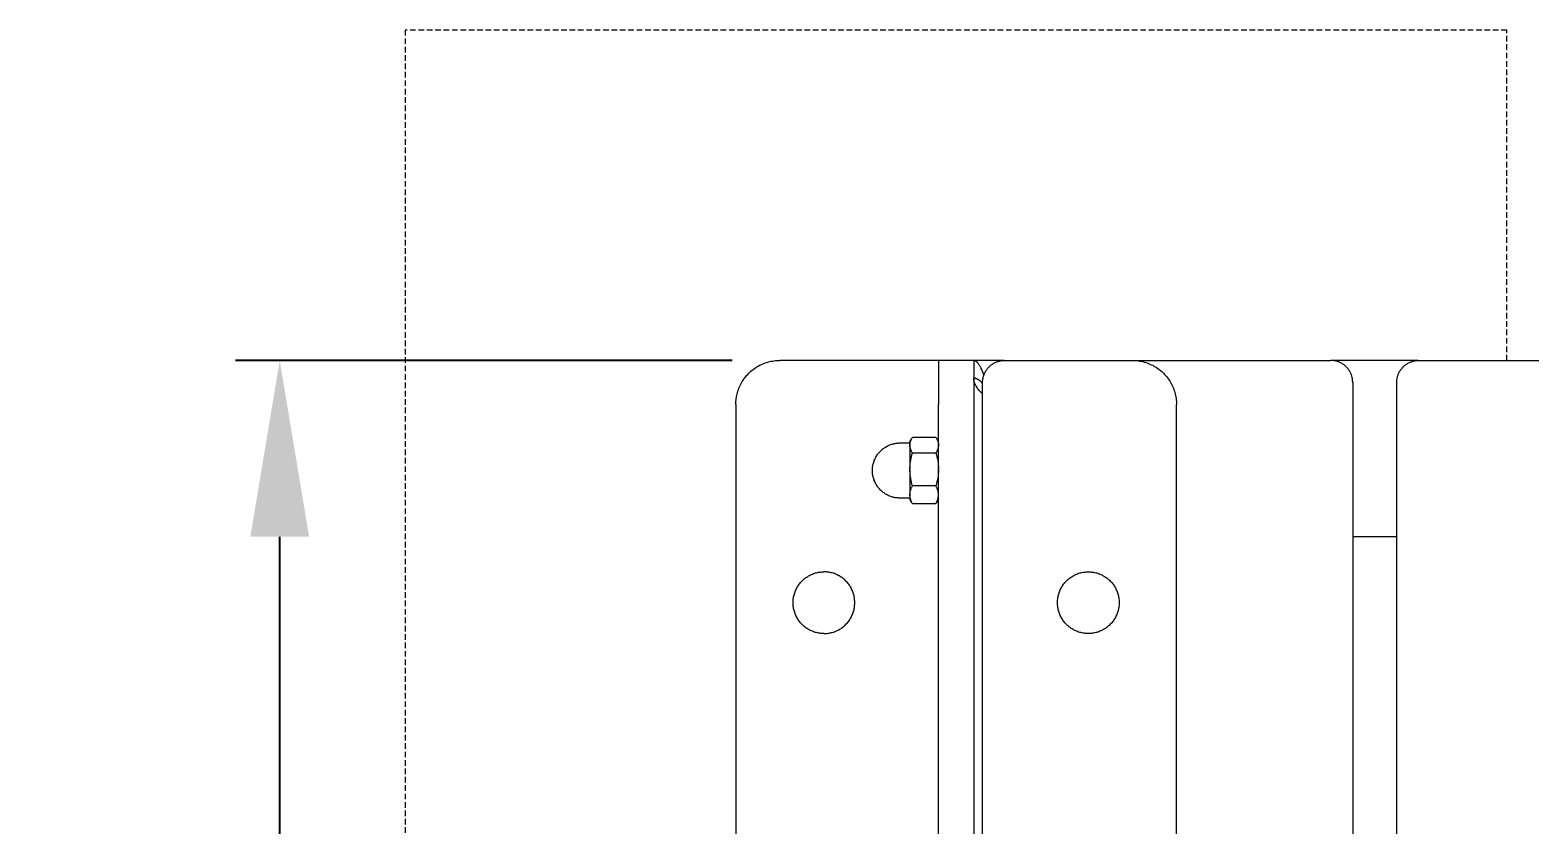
# Model space of a CAD drawing. Header units: millimetres. Extents: x -152 to 4236, y -557 to 2576.
# Drawn here: x -52.9 to 287.5, y 1186.8 to 1367 of the extents above; entities that cross this region are included whole.
import ezdxf

# ---------------------------------------------------------------- set-up
doc = ezdxf.new("R2010")
doc.units = ezdxf.units.MM
doc.linetypes.add('HIDDEN', pattern=[1.905, 1.27, -0.635])
for name, color, linetype, lineweight in [('ZANO_R', 7, 'Continuous', 0), ('ZANO_R_przerywana', 7, 'HIDDEN', 0), ('ZANO_W', 1, 'Continuous', 0)]:
    doc.layers.add(name, color=color, linetype=linetype, lineweight=lineweight)
doc.styles.add('Arial', font='arial.ttf')
doc.styles.get("Standard").update_dxf_attribs({"font": 'ARIALUNI.TTF'})
doc.dimstyles.new('pl i ang', dxfattribs={"dimtxt": 50, "dimasz": 50, "dimexe": 1.25, "dimexo": 0.625, "dimgap": 10, "dimtad": 1, "dimtoh": 1, "dimtxsty": 'Standard', "dimcen": 2.5, "dimclrd": 1, "dimclre": 1, "dimclrt": 1, "dimadec": 0, "dimazin": 0, "dimtfac": 1, "dimtmove": 0, "dimatfit": 3, "dimfxl": 1, "dimarcsym": 1})

# ---------------------------------------------------------------- blocks, each defined once
blk = doc.blocks.new('*D447')
at = {"layer": 'ZANO_W', "color": 1, "lineweight": -2}
for p, q in [((106.45, 1291.95), (-6.2, 1291.95)), ((3.8, 881.99), (3.8, 1251.95)), ((107.3, 841.99), (-6.2, 841.99))]:
    blk.add_line(p, q, dxfattribs=at)
at = {"layer": 'ZANO_W', "color": 1}
for points in [[(10.47, 1251.95), (-2.86, 1251.95), (3.8, 1291.95)], [(-2.86, 881.99), (10.47, 881.99), (3.8, 841.99)]]:
    blk.add_solid(points, dxfattribs=at)
at = {"layer": 'ZANO_W', "color": 1, "insert": (-26.62, 1066.97), "char_height": 40, "attachment_point": 5, "rotation": 90, "style": 'Arial'}
blk.add_mtext('450', dxfattribs=at)

msp = doc.modelspace()

# ---------------------------------------------------------------- linework, layer by layer
at = {"layer": 'ZANO_R'}
for p, q in [((111.26, 1289.96), (111.54, 1290.16)), ((111.54, 1290.16), (111.82, 1290.35)), ((111.82, 1290.35), (112.11, 1290.54)), ((112.11, 1290.54), (112.4, 1290.71)), ((112.4, 1290.71), (112.7, 1290.87)), ((112.7, 1290.87), (113.01, 1291.02)), ((113.01, 1291.02), (113.32, 1291.16)), ((113.32, 1291.16), (113.64, 1291.29)), ((113.64, 1291.29), (113.96, 1291.41)), ((113.96, 1291.41), (114.28, 1291.52)), ((114.28, 1291.52), (114.61, 1291.62)), ((114.61, 1291.62), (114.94, 1291.71)), ((114.94, 1291.71), (115.27, 1291.78)), ((115.27, 1291.78), (115.61, 1291.85)), ((115.61, 1291.85), (115.94, 1291.9)), ((115.94, 1291.9), (116.28, 1291.94)), ((116.28, 1291.94), (116.62, 1291.97)), ((116.62, 1291.97), (116.96, 1291.99)), ((116.96, 1291.99), (117.3, 1291.99)), ((153.3, 1291.99), (117.3, 1291.99)), ((161.3, 1291.99), (153.3, 1291.99)), ((153.3, 1291.99), (153.3, 1281.99)), ((161.3, 1291.99), (161.3, 1291.71)), ((168.19, 1291.99), (161.3, 1291.99)), ((161.3, 1291.99), (161.32, 1291.99)), ((161.3, 1291.71), (161.3, 1281.99)), ((161.32, 1291.99), (161.34, 1291.99)), ((161.34, 1291.99), (161.36, 1291.99)), ((161.36, 1291.99), (161.37, 1291.99)), ((161.37, 1291.99), (161.39, 1291.99)), ((161.39, 1291.99), (161.41, 1291.98)), ((161.41, 1291.98), (161.42, 1291.98)), ((161.42, 1291.98), (161.44, 1291.98)), ((161.44, 1291.98), (161.46, 1291.97)), ((161.46, 1291.97), (161.48, 1291.97)), ((161.48, 1291.97), (161.49, 1291.97)), ((161.49, 1291.97), (161.51, 1291.96)), ((161.51, 1291.96), (161.53, 1291.96)), ((161.53, 1291.96), (161.54, 1291.95)), ((161.54, 1291.95), (161.56, 1291.95)), ((161.56, 1291.95), (161.57, 1291.94)), ((161.57, 1291.94), (161.59, 1291.93)), ((161.59, 1291.93), (161.61, 1291.92)), ((161.61, 1291.92), (161.63, 1291.92)), ((161.63, 1291.92), (161.65, 1291.91)), ((161.65, 1291.91), (161.66, 1291.9)), ((161.66, 1291.9), (161.68, 1291.89)), ((161.68, 1291.89), (161.7, 1291.88)), ((161.7, 1291.88), (161.71, 1291.87)), ((161.71, 1291.87), (161.75, 1291.85)), ((161.75, 1291.85), (161.78, 1291.83)), ((161.78, 1291.83), (161.81, 1291.81)), ((161.81, 1291.81), (161.84, 1291.78)), ((161.84, 1291.78), (161.88, 1291.75)), ((161.88, 1291.75), (161.92, 1291.72)), ((161.92, 1291.72), (161.95, 1291.69)), ((161.95, 1291.69), (161.99, 1291.66)), ((161.99, 1291.66), (162.02, 1291.63)), ((162.02, 1291.63), (162.05, 1291.59)), ((162.05, 1291.59), (162.08, 1291.56)), ((162.08, 1291.56), (162.11, 1291.52)), ((162.11, 1291.52), (162.15, 1291.48)), ((162.15, 1291.48), (162.19, 1291.44)), ((162.19, 1291.44), (162.26, 1291.35)), ((162.26, 1291.35), (162.32, 1291.26)), ((162.32, 1291.26), (162.38, 1291.16)), ((162.38, 1291.16), (162.46, 1291.05)), ((162.46, 1291.05), (162.52, 1290.94)), ((162.52, 1290.94), (162.59, 1290.83)), ((162.59, 1290.83), (162.65, 1290.71)), ((162.65, 1290.71), (162.73, 1290.57)), ((162.73, 1290.57), (162.81, 1290.42)), ((162.81, 1290.42), (162.95, 1290.12)), ((164.43, 1290.15), (164.54, 1290.28)), ((164.54, 1290.28), (164.65, 1290.4)), ((164.65, 1290.4), (164.77, 1290.53)), ((164.77, 1290.53), (164.89, 1290.65)), ((164.89, 1290.65), (165.02, 1290.76)), ((165.02, 1290.76), (165.15, 1290.87)), ((165.15, 1290.87), (165.28, 1290.98)), ((165.28, 1290.98), (165.42, 1291.08)), ((165.42, 1291.08), (165.56, 1291.17)), ((165.56, 1291.17), (165.71, 1291.26)), ((165.71, 1291.26), (165.85, 1291.35)), ((165.85, 1291.35), (166, 1291.43)), ((166, 1291.43), (166.16, 1291.51)), ((166.16, 1291.51), (166.31, 1291.58)), ((166.31, 1291.58), (166.47, 1291.64)), ((166.47, 1291.64), (166.63, 1291.7)), ((166.63, 1291.7), (166.79, 1291.76)), ((166.79, 1291.76), (166.96, 1291.81)), ((166.96, 1291.81), (167.12, 1291.85)), ((167.12, 1291.85), (167.29, 1291.89)), ((167.29, 1291.89), (167.45, 1291.92)), ((167.45, 1291.92), (167.62, 1291.95)), ((167.62, 1291.95), (167.79, 1291.97)), ((167.79, 1291.97), (167.96, 1291.98)), ((167.96, 1291.98), (168.13, 1291.99)), ((168.13, 1291.99), (168.3, 1291.99)), ((168.3, 1291.99), (242.3, 1291.99)), ((197.3, 1291.99), (197.65, 1291.99)), ((197.65, 1291.99), (197.99, 1291.97)), ((197.99, 1291.97), (198.33, 1291.94)), ((198.33, 1291.94), (198.67, 1291.9)), ((198.67, 1291.9), (199, 1291.85)), ((199, 1291.85), (199.34, 1291.78)), ((199.34, 1291.78), (199.67, 1291.71)), ((199.67, 1291.71), (200, 1291.62)), ((200, 1291.62), (200.33, 1291.52)), ((200.33, 1291.52), (200.65, 1291.41)), ((200.65, 1291.41), (200.97, 1291.29)), ((200.97, 1291.29), (201.29, 1291.16)), ((201.29, 1291.16), (201.6, 1291.02)), ((201.6, 1291.02), (201.91, 1290.87)), ((201.91, 1290.87), (202.21, 1290.71)), ((202.21, 1290.71), (202.5, 1290.54)), ((202.5, 1290.54), (202.79, 1290.35)), ((202.79, 1290.35), (203.07, 1290.16)), ((203.07, 1290.16), (203.35, 1289.96)), ((242.48, 1291.99), (242.3, 1291.99)), ((262.19, 1291.99), (242.42, 1291.99)), ((242.65, 1291.98), (242.48, 1291.99)), ((242.82, 1291.97), (242.65, 1291.98)), ((242.99, 1291.95), (242.82, 1291.97)), ((243.15, 1291.92), (242.99, 1291.95)), ((243.32, 1291.89), (243.15, 1291.92)), ((243.49, 1291.85), (243.32, 1291.89)), ((243.65, 1291.81), (243.49, 1291.85)), ((243.82, 1291.76), (243.65, 1291.81)), ((243.98, 1291.7), (243.82, 1291.76)), ((244.14, 1291.64), (243.98, 1291.7)), ((244.3, 1291.58), (244.14, 1291.64)), ((244.45, 1291.51), (244.3, 1291.58)), ((244.6, 1291.43), (244.45, 1291.51)), ((244.75, 1291.35), (244.6, 1291.43)), ((244.9, 1291.26), (244.75, 1291.35)), ((245.05, 1291.17), (244.9, 1291.26)), ((245.19, 1291.08), (245.05, 1291.17)), ((245.33, 1290.98), (245.19, 1291.08)), ((245.46, 1290.87), (245.33, 1290.98)), ((245.59, 1290.76), (245.46, 1290.87)), ((245.72, 1290.65), (245.59, 1290.76)), ((245.84, 1290.53), (245.72, 1290.65)), ((245.96, 1290.4), (245.84, 1290.53)), ((246.07, 1290.28), (245.96, 1290.4)), ((246.18, 1290.15), (246.07, 1290.28)), ((258.43, 1290.15), (258.54, 1290.28)), ((258.54, 1290.28), (258.65, 1290.4)), ((258.65, 1290.4), (258.77, 1290.53)), ((258.77, 1290.53), (258.89, 1290.65)), ((258.89, 1290.65), (259.02, 1290.76)), ((259.02, 1290.76), (259.15, 1290.87)), ((259.15, 1290.87), (259.28, 1290.98)), ((259.28, 1290.98), (259.42, 1291.08)), ((259.42, 1291.08), (259.56, 1291.17)), ((259.56, 1291.17), (259.71, 1291.26)), ((259.71, 1291.26), (259.85, 1291.35)), ((259.85, 1291.35), (260, 1291.43)), ((260, 1291.43), (260.16, 1291.51)), ((260.16, 1291.51), (260.31, 1291.58)), ((260.31, 1291.58), (260.47, 1291.64)), ((260.47, 1291.64), (260.63, 1291.7)), ((260.63, 1291.7), (260.79, 1291.76)), ((260.79, 1291.76), (260.96, 1291.81)), ((260.96, 1291.81), (261.12, 1291.85)), ((261.12, 1291.85), (261.29, 1291.89)), ((261.29, 1291.89), (261.45, 1291.92)), ((261.45, 1291.92), (261.62, 1291.95)), ((261.62, 1291.95), (261.79, 1291.97)), ((261.79, 1291.97), (261.96, 1291.98)), ((261.96, 1291.98), (262.13, 1291.99)), ((262.13, 1291.99), (262.3, 1291.99)), ((262.3, 1291.99), (336.3, 1291.99)), ((108.43, 1286.59), (108.59, 1286.89)), ((108.59, 1286.89), (108.76, 1287.19)), ((108.76, 1287.19), (108.94, 1287.48)), ((108.94, 1287.48), (109.13, 1287.76)), ((109.13, 1287.76), (109.34, 1288.03)), ((109.34, 1288.03), (109.55, 1288.3)), ((109.55, 1288.3), (109.77, 1288.56)), ((109.77, 1288.56), (110, 1288.82)), ((110, 1288.82), (110.23, 1289.06)), ((110.23, 1289.06), (110.48, 1289.3)), ((110.48, 1289.3), (110.73, 1289.53)), ((110.73, 1289.53), (110.99, 1289.75)), ((110.99, 1289.75), (111.26, 1289.96)), ((161.41, 1287.97), (161.3, 1287.99)), ((161.31, 1287.88), (161.3, 1287.99)), ((161.31, 1287.78), (161.31, 1287.88)), ((161.32, 1287.67), (161.31, 1287.78)), ((161.33, 1287.56), (161.32, 1287.67)), ((161.35, 1287.46), (161.33, 1287.56)), ((161.37, 1287.35), (161.35, 1287.46)), ((161.39, 1287.25), (161.37, 1287.35)), ((161.42, 1287.14), (161.39, 1287.25)), ((161.5, 1287.95), (161.41, 1287.97)), ((161.45, 1287.04), (161.42, 1287.14)), ((161.49, 1286.92), (161.45, 1287.04)), ((161.53, 1286.8), (161.49, 1286.92)), ((161.6, 1287.93), (161.5, 1287.95)), ((161.58, 1286.68), (161.53, 1286.8)), ((161.7, 1287.9), (161.6, 1287.93)), ((161.8, 1287.87), (161.7, 1287.9)), ((161.89, 1287.84), (161.8, 1287.87)), ((161.99, 1287.8), (161.89, 1287.84)), ((162.08, 1287.76), (161.99, 1287.8)), ((162.17, 1287.71), (162.08, 1287.76)), ((162.26, 1287.66), (162.17, 1287.71)), ((162.35, 1287.61), (162.26, 1287.66)), ((162.44, 1287.56), (162.35, 1287.61)), ((162.52, 1287.5), (162.44, 1287.56)), ((162.61, 1287.44), (162.52, 1287.5)), ((162.69, 1287.38), (162.61, 1287.44)), ((162.77, 1287.32), (162.69, 1287.38)), ((162.84, 1287.25), (162.77, 1287.32)), ((162.92, 1287.18), (162.84, 1287.25)), ((162.99, 1287.11), (162.92, 1287.18)), ((162.95, 1290.12), (163.11, 1289.74)), ((163.06, 1287.03), (162.99, 1287.11)), ((163.12, 1286.95), (163.06, 1287.03)), ((163.11, 1289.74), (163.27, 1289.36)), ((163.19, 1286.87), (163.12, 1286.95)), ((163.25, 1286.79), (163.19, 1286.87)), ((163.3, 1286.71), (163.25, 1286.79)), ((163.27, 1289.36), (163.56, 1288.59)), ((163.3, 1286.99), (163.31, 1287.16)), ((163.3, 846.99), (163.3, 1286.99)), ((163.31, 1287.16), (163.32, 1287.33)), ((163.32, 1287.33), (163.33, 1287.5)), ((163.33, 1287.5), (163.35, 1287.67)), ((163.35, 1287.67), (163.38, 1287.84)), ((163.38, 1287.84), (163.41, 1288.01)), ((163.41, 1288.01), (163.45, 1288.18)), ((163.45, 1288.18), (163.49, 1288.34)), ((163.49, 1288.34), (163.54, 1288.5)), ((163.54, 1288.5), (163.59, 1288.67)), ((163.59, 1288.67), (163.65, 1288.83)), ((163.65, 1288.83), (163.72, 1288.98)), ((163.72, 1288.98), (163.79, 1289.14)), ((163.79, 1289.14), (163.86, 1289.29)), ((163.86, 1289.29), (163.95, 1289.44)), ((163.95, 1289.44), (164.03, 1289.59)), ((164.03, 1289.59), (164.12, 1289.73)), ((164.12, 1289.73), (164.22, 1289.88)), ((164.22, 1289.88), (164.32, 1290.01)), ((164.32, 1290.01), (164.43, 1290.15)), ((203.35, 1289.96), (203.62, 1289.75)), ((203.62, 1289.75), (203.88, 1289.53)), ((203.88, 1289.53), (204.13, 1289.3)), ((204.13, 1289.3), (204.38, 1289.06)), ((204.38, 1289.06), (204.61, 1288.82)), ((204.61, 1288.82), (204.84, 1288.56)), ((204.84, 1288.56), (205.06, 1288.3)), ((205.06, 1288.3), (205.27, 1288.03)), ((205.27, 1288.03), (205.47, 1287.76)), ((205.47, 1287.76), (205.67, 1287.48)), ((205.67, 1287.48), (205.85, 1287.19)), ((205.85, 1287.19), (206.02, 1286.89)), ((206.02, 1286.89), (206.18, 1286.59)), ((246.29, 1290.01), (246.18, 1290.15)), ((246.39, 1289.88), (246.29, 1290.01)), ((246.49, 1289.73), (246.39, 1289.88)), ((246.58, 1289.59), (246.49, 1289.73)), ((246.66, 1289.44), (246.58, 1289.59)), ((246.74, 1289.29), (246.66, 1289.44)), ((246.82, 1289.14), (246.74, 1289.29)), ((246.89, 1288.98), (246.82, 1289.14)), ((246.96, 1288.83), (246.89, 1288.98)), ((247.02, 1288.67), (246.96, 1288.83)), ((247.07, 1288.5), (247.02, 1288.67)), ((247.12, 1288.34), (247.07, 1288.5)), ((247.16, 1288.18), (247.12, 1288.34)), ((247.2, 1288.01), (247.16, 1288.18)), ((247.23, 1287.84), (247.2, 1288.01)), ((247.26, 1287.67), (247.23, 1287.84)), ((247.28, 1287.5), (247.26, 1287.67)), ((247.29, 1287.33), (247.28, 1287.5)), ((247.3, 1287.16), (247.29, 1287.33)), ((247.3, 1286.99), (247.3, 1287.16)), ((247.3, 1286.99), (247.3, 846.99)), ((257.3, 1286.99), (257.31, 1287.16)), ((257.3, 846.99), (257.3, 1286.99)), ((257.31, 1287.16), (257.32, 1287.33)), ((257.32, 1287.33), (257.33, 1287.5)), ((257.33, 1287.5), (257.35, 1287.67)), ((257.35, 1287.67), (257.38, 1287.84)), ((257.38, 1287.84), (257.41, 1288.01)), ((257.41, 1288.01), (257.45, 1288.18)), ((257.45, 1288.18), (257.49, 1288.34)), ((257.49, 1288.34), (257.54, 1288.5)), ((257.54, 1288.5), (257.59, 1288.67)), ((257.59, 1288.67), (257.65, 1288.83)), ((257.65, 1288.83), (257.72, 1288.98)), ((257.72, 1288.98), (257.79, 1289.14)), ((257.79, 1289.14), (257.86, 1289.29)), ((257.86, 1289.29), (257.95, 1289.44)), ((257.95, 1289.44), (258.03, 1289.59)), ((258.03, 1289.59), (258.12, 1289.73)), ((258.12, 1289.73), (258.22, 1289.88)), ((258.22, 1289.88), (258.32, 1290.01)), ((258.32, 1290.01), (258.43, 1290.15)), ((107.36, 1283.01), (107.4, 1283.35)), ((107.4, 1283.35), (107.45, 1283.69)), ((107.45, 1283.69), (107.51, 1284.03)), ((107.51, 1284.03), (107.59, 1284.36)), ((107.59, 1284.36), (107.68, 1284.69)), ((107.68, 1284.69), (107.77, 1285.02)), ((107.77, 1285.02), (107.88, 1285.34)), ((107.88, 1285.34), (108, 1285.66)), ((108, 1285.66), (108.13, 1285.98)), ((108.13, 1285.98), (108.27, 1286.29)), ((108.27, 1286.29), (108.43, 1286.59)), ((161.63, 1286.57), (161.58, 1286.68)), ((161.69, 1286.45), (161.63, 1286.57)), ((161.8, 1286.24), (161.69, 1286.45)), ((161.93, 1286.04), (161.8, 1286.24)), ((162.06, 1285.83), (161.93, 1286.04)), ((162.19, 1285.64), (162.06, 1285.83)), ((162.33, 1285.45), (162.19, 1285.64)), ((162.48, 1285.26), (162.33, 1285.45)), ((162.63, 1285.08), (162.48, 1285.26)), ((162.79, 1284.9), (162.63, 1285.08)), ((162.96, 1284.73), (162.79, 1284.9)), ((163.13, 1284.56), (162.96, 1284.73)), ((163.3, 1284.4), (163.13, 1284.56)), ((206.18, 1286.59), (206.34, 1286.29)), ((206.34, 1286.29), (206.48, 1285.98)), ((206.48, 1285.98), (206.61, 1285.66)), ((206.61, 1285.66), (206.73, 1285.34)), ((206.73, 1285.34), (206.84, 1285.02)), ((206.84, 1285.02), (206.93, 1284.69)), ((206.93, 1284.69), (207.02, 1284.36)), ((207.02, 1284.36), (207.1, 1284.03)), ((207.1, 1284.03), (207.16, 1283.69)), ((207.16, 1283.69), (207.21, 1283.35)), ((207.21, 1283.35), (207.25, 1283.01)), ((107.3, 1281.99), (107.31, 1282.33)), ((107.3, 1281.99), (107.3, 851.99)), ((107.31, 1282.33), (107.33, 1282.67)), ((107.33, 1282.67), (107.36, 1283.01)), ((153.3, 851.99), (153.3, 1281.99)), ((161.3, 1281.99), (161.3, 851.99)), ((207.25, 1283.01), (207.28, 1282.67)), ((207.28, 1282.67), (207.3, 1282.33)), ((207.3, 1282.33), (207.3, 1281.99)), ((207.3, 851.99), (207.3, 1281.99)), ((143.28, 1273.11), (143.49, 1273.15)), ((143.49, 1273.15), (143.7, 1273.18)), ((143.7, 1273.18), (143.92, 1273.21)), ((143.92, 1273.21), (144.13, 1273.23)), ((144.13, 1273.23), (144.34, 1273.24)), ((144.34, 1273.24), (144.55, 1273.24)), ((144.55, 1273.24), (146.68, 1273.24)), ((146.68, 1273.24), (146.69, 1273.24)), ((146.69, 1273.24), (146.69, 1273.24)), ((146.69, 1273.24), (146.7, 1273.24)), ((146.7, 1273.24), (146.7, 1273.24)), ((146.7, 1273.24), (146.71, 1273.24)), ((146.71, 1273.24), (146.71, 1273.25)), ((146.71, 1273.25), (146.72, 1273.25)), ((146.71, 1273.24), (146.71, 1273.24)), ((146.72, 1273.25), (146.72, 1273.25)), ((146.72, 1273.25), (146.73, 1273.25)), ((146.73, 1273.25), (146.73, 1273.25)), ((146.73, 1273.25), (146.73, 1273.25)), ((146.73, 1273.25), (146.74, 1273.25)), ((146.74, 1273.25), (146.74, 1273.26)), ((146.74, 1273.26), (146.74, 1273.26)), ((146.74, 1273.26), (146.75, 1273.26)), ((146.75, 1273.26), (146.76, 1273.27)), ((146.75, 1273.26), (146.75, 1273.26)), ((146.75, 1273.26), (146.75, 1273.26)), ((146.76, 1273.27), (146.77, 1273.28)), ((146.76, 1273.27), (146.76, 1273.27)), ((146.76, 1273.27), (146.76, 1273.27)), ((146.77, 1273.28), (146.77, 1273.28)), ((146.77, 1273.28), (146.77, 1273.28)), ((146.77, 1273.28), (146.78, 1273.28)), ((146.78, 1273.29), (146.79, 1273.3)), ((146.78, 1273.28), (146.78, 1273.29)), ((146.78, 1273.29), (146.78, 1273.29)), ((146.78, 1273.29), (146.78, 1273.29)), ((146.79, 1273.31), (146.8, 1273.32)), ((146.79, 1273.3), (146.79, 1273.31)), ((146.79, 1273.31), (146.79, 1273.31)), ((146.79, 1273.31), (146.79, 1273.31)), ((146.79, 1273.3), (146.79, 1273.3)), ((146.8, 1273.49), (147.26, 1274.28)), ((146.8, 1273.49), (146.8, 1273.49)), ((146.8, 1273.49), (146.8, 1273.49)), ((146.8, 1273.49), (146.8, 1273.49)), ((146.8, 1273.49), (146.8, 1273.49)), ((146.8, 1273.49), (146.8, 1273.49)), ((146.8, 1273.49), (146.8, 1273.48)), ((146.8, 1273.48), (146.8, 1273.45)), ((146.8, 1273.45), (146.8, 1273.31)), ((146.8, 1273.33), (146.8, 1273.34)), ((146.8, 1273.34), (146.8, 1273.34)), ((146.8, 1273.34), (146.8, 1273.34)), ((146.8, 1273.32), (146.8, 1273.33)), ((146.8, 1273.33), (146.8, 1273.33)), ((146.8, 1273.32), (146.8, 1273.32)), ((146.8, 1273.32), (146.8, 1273.32)), ((146.8, 1273.31), (146.8, 1272.79)), ((146.83, 1273.07), (146.85, 1273.18)), ((146.85, 1273.18), (146.87, 1273.29)), ((146.87, 1273.29), (146.9, 1273.4)), ((146.9, 1273.4), (146.92, 1273.5)), ((146.92, 1273.5), (146.95, 1273.61)), ((146.95, 1273.61), (146.99, 1273.71)), ((146.99, 1273.71), (147.03, 1273.81)), ((147.03, 1273.81), (147.07, 1273.92)), ((147.07, 1273.92), (147.11, 1274.02)), ((147.11, 1274.02), (147.16, 1274.11)), ((147.16, 1274.11), (147.21, 1274.21)), ((147.21, 1274.21), (147.27, 1274.31)), ((147.27, 1274.31), (147.32, 1274.4)), ((147.32, 1274.4), (147.38, 1274.49)), ((152.72, 1274.49), (147.38, 1274.49)), ((152.72, 1274.49), (152.79, 1274.4)), ((152.79, 1274.4), (152.85, 1274.3)), ((152.85, 1274.3), (152.9, 1274.2)), ((152.85, 1274.28), (153.3, 1273.49)), ((152.9, 1274.2), (152.95, 1274.1)), ((152.95, 1274.1), (153, 1274)), ((153, 1274), (153.05, 1273.89)), ((153.05, 1273.89), (153.09, 1273.79)), ((153.09, 1273.79), (153.13, 1273.68)), ((153.13, 1273.68), (153.16, 1273.57)), ((153.16, 1273.57), (153.2, 1273.46)), ((153.2, 1273.46), (153.22, 1273.35)), ((153.22, 1273.35), (153.25, 1273.24)), ((153.25, 1273.24), (153.27, 1273.13)), ((138.91, 1269.68), (139.01, 1269.87)), ((139.01, 1269.87), (139.11, 1270.06)), ((139.11, 1270.06), (139.21, 1270.24)), ((139.21, 1270.24), (139.33, 1270.42)), ((139.33, 1270.42), (139.45, 1270.6)), ((139.45, 1270.6), (139.57, 1270.77)), ((139.57, 1270.77), (139.71, 1270.94)), ((139.71, 1270.94), (139.84, 1271.1)), ((139.84, 1271.1), (139.99, 1271.26)), ((139.99, 1271.26), (140.13, 1271.41)), ((140.13, 1271.41), (140.29, 1271.56)), ((140.29, 1271.56), (140.45, 1271.7)), ((140.45, 1271.7), (140.61, 1271.84)), ((140.61, 1271.84), (140.78, 1271.97)), ((140.78, 1271.97), (140.95, 1272.1)), ((140.95, 1272.1), (141.13, 1272.22)), ((141.13, 1272.22), (141.31, 1272.33)), ((141.31, 1272.33), (141.49, 1272.44)), ((141.49, 1272.44), (141.68, 1272.54)), ((141.68, 1272.54), (141.87, 1272.64)), ((141.87, 1272.64), (142.06, 1272.72)), ((142.06, 1272.72), (142.26, 1272.81)), ((142.26, 1272.81), (142.46, 1272.88)), ((142.46, 1272.88), (142.66, 1272.95)), ((142.66, 1272.95), (142.87, 1273.01)), ((142.87, 1273.01), (143.07, 1273.06)), ((143.07, 1273.06), (143.28, 1273.11)), ((146.8, 1272.75), (146.81, 1272.86)), ((146.81, 1272.64), (146.8, 1272.75)), ((146.8, 1272.69), (146.8, 1267.42)), ((146.81, 1272.86), (146.82, 1272.97)), ((146.82, 1272.53), (146.81, 1272.64)), ((146.82, 1272.97), (146.83, 1273.07)), ((146.83, 1272.42), (146.82, 1272.53)), ((146.85, 1272.31), (146.83, 1272.42)), ((146.87, 1272.2), (146.85, 1272.31)), ((146.9, 1272.1), (146.87, 1272.2)), ((146.92, 1271.99), (146.9, 1272.1)), ((146.95, 1271.88), (146.92, 1271.99)), ((146.99, 1271.78), (146.95, 1271.88)), ((147.03, 1271.68), (146.99, 1271.78)), ((146.99, 1269.36), (147.07, 1269.77)), ((147.07, 1271.58), (147.03, 1271.68)), ((147.11, 1271.48), (147.07, 1271.58)), ((147.07, 1269.77), (147.16, 1270.18)), ((147.16, 1271.38), (147.11, 1271.48)), ((147.21, 1271.28), (147.16, 1271.38)), ((147.16, 1270.18), (147.27, 1270.59)), ((147.27, 1271.19), (147.21, 1271.28)), ((147.32, 1271.09), (147.27, 1271.19)), ((147.27, 1270.59), (147.38, 1271)), ((147.38, 1271), (147.32, 1271.09)), ((147.38, 1271), (152.72, 1271)), ((152.78, 1271.09), (152.72, 1271)), ((152.72, 1271), (152.85, 1270.56)), ((152.84, 1271.19), (152.78, 1271.09)), ((152.9, 1271.28), (152.84, 1271.19)), ((152.85, 1270.56), (152.96, 1270.11)), ((152.95, 1271.38), (152.9, 1271.28)), ((153, 1271.48), (152.95, 1271.38)), ((152.96, 1270.11), (153.06, 1269.66)), ((153.04, 1271.58), (153, 1271.48)), ((153.08, 1271.68), (153.04, 1271.58)), ((153.12, 1271.78), (153.08, 1271.68)), ((153.15, 1271.88), (153.12, 1271.78)), ((153.19, 1271.99), (153.15, 1271.88)), ((153.21, 1272.1), (153.19, 1271.99)), ((153.24, 1272.2), (153.21, 1272.1)), ((153.26, 1272.31), (153.24, 1272.2)), ((153.27, 1272.42), (153.26, 1272.31)), ((153.27, 1273.13), (153.28, 1273.02)), ((153.29, 1272.53), (153.27, 1272.42)), ((153.28, 1273.02), (153.3, 1272.9)), ((153.3, 1272.64), (153.29, 1272.53)), ((153.3, 1272.9), (153.3, 1272.79)), ((153.3, 1272.75), (153.3, 1272.64)), ((138.3, 1266.99), (138.31, 1267.21)), ((138.31, 1266.78), (138.3, 1266.99)), ((138.31, 1267.21), (138.32, 1267.42)), ((138.32, 1266.57), (138.31, 1266.78)), ((138.32, 1267.42), (138.34, 1267.63)), ((138.34, 1266.35), (138.32, 1266.57)), ((138.34, 1267.63), (138.36, 1267.84)), ((138.36, 1266.14), (138.34, 1266.35)), ((138.36, 1267.84), (138.4, 1268.05)), ((138.4, 1268.05), (138.44, 1268.26)), ((138.44, 1268.26), (138.48, 1268.47)), ((138.48, 1268.47), (138.54, 1268.68)), ((138.54, 1268.68), (138.6, 1268.88)), ((138.6, 1268.88), (138.67, 1269.08)), ((138.67, 1269.08), (138.74, 1269.28)), ((138.74, 1269.28), (138.82, 1269.48)), ((138.82, 1269.48), (138.91, 1269.68)), ((146.8, 1267.25), (146.82, 1267.67)), ((146.82, 1266.83), (146.8, 1267.25)), ((146.8, 1267.09), (146.8, 1261.58)), ((146.82, 1267.67), (146.84, 1268.1)), ((146.84, 1266.41), (146.82, 1266.83)), ((146.84, 1268.1), (146.88, 1268.52)), ((146.88, 1265.99), (146.84, 1266.41)), ((146.88, 1268.52), (146.93, 1268.94)), ((146.93, 1268.94), (146.99, 1269.36)), ((153.06, 1269.66), (153.14, 1269.2)), ((153.14, 1269.2), (153.2, 1268.74)), ((153.2, 1268.74), (153.25, 1268.28)), ((153.25, 1268.28), (153.29, 1267.82)), ((153.29, 1266.69), (153.25, 1266.23)), ((153.29, 1267.82), (153.3, 1267.36)), ((153.3, 1267.16), (153.29, 1266.69)), ((138.4, 1265.93), (138.36, 1266.14)), ((138.44, 1265.72), (138.4, 1265.93)), ((138.48, 1265.51), (138.44, 1265.72)), ((138.54, 1265.31), (138.48, 1265.51)), ((138.6, 1265.1), (138.54, 1265.31)), ((138.67, 1264.9), (138.6, 1265.1)), ((138.74, 1264.7), (138.67, 1264.9)), ((138.82, 1264.5), (138.74, 1264.7)), ((138.91, 1264.31), (138.82, 1264.5)), ((139.01, 1264.12), (138.91, 1264.31)), ((139.11, 1263.93), (139.01, 1264.12)), ((139.21, 1263.74), (139.11, 1263.93)), ((139.33, 1263.56), (139.21, 1263.74)), ((139.45, 1263.39), (139.33, 1263.56)), ((139.57, 1263.22), (139.45, 1263.39)), ((139.71, 1263.05), (139.57, 1263.22)), ((139.84, 1262.88), (139.71, 1263.05)), ((146.93, 1265.57), (146.88, 1265.99)), ((146.99, 1265.15), (146.93, 1265.57)), ((147.07, 1264.73), (146.99, 1265.15)), ((147.16, 1264.32), (147.07, 1264.73)), ((147.08, 1262.87), (147.13, 1263)), ((147.13, 1263), (147.19, 1263.13)), ((147.27, 1263.91), (147.16, 1264.32)), ((147.19, 1263.13), (147.25, 1263.25)), ((147.25, 1263.25), (147.32, 1263.38)), ((147.38, 1263.5), (147.27, 1263.91)), ((147.32, 1263.38), (147.38, 1263.5)), ((152.72, 1263.5), (147.38, 1263.5)), ((152.85, 1263.95), (152.72, 1263.5)), ((152.8, 1263.37), (152.72, 1263.5)), ((152.86, 1263.24), (152.8, 1263.37)), ((152.96, 1264.4), (152.85, 1263.95)), ((152.93, 1263.11), (152.86, 1263.24)), ((152.99, 1262.98), (152.93, 1263.11)), ((153.06, 1264.85), (152.96, 1264.4)), ((153.04, 1262.84), (152.99, 1262.98)), ((153.14, 1265.31), (153.06, 1264.85)), ((153.2, 1265.77), (153.14, 1265.31)), ((153.25, 1266.23), (153.2, 1265.77)), ((139.99, 1262.73), (139.84, 1262.88)), ((140.13, 1262.57), (139.99, 1262.73)), ((140.29, 1262.42), (140.13, 1262.57)), ((140.45, 1262.28), (140.29, 1262.42)), ((140.61, 1262.14), (140.45, 1262.28)), ((140.78, 1262.01), (140.61, 1262.14)), ((140.95, 1261.89), (140.78, 1262.01)), ((141.13, 1261.77), (140.95, 1261.89)), ((141.31, 1261.65), (141.13, 1261.77)), ((141.49, 1261.54), (141.31, 1261.65)), ((141.68, 1261.44), (141.49, 1261.54)), ((141.87, 1261.35), (141.68, 1261.44)), ((142.06, 1261.26), (141.87, 1261.35)), ((142.26, 1261.18), (142.06, 1261.26)), ((142.46, 1261.1), (142.26, 1261.18)), ((142.66, 1261.03), (142.46, 1261.1)), ((142.87, 1260.97), (142.66, 1261.03)), ((143.07, 1260.92), (142.87, 1260.97)), ((143.28, 1260.87), (143.07, 1260.92)), ((143.49, 1260.83), (143.28, 1260.87)), ((143.7, 1260.8), (143.49, 1260.83)), ((143.92, 1260.77), (143.7, 1260.8)), ((144.13, 1260.76), (143.92, 1260.77)), ((144.34, 1260.75), (144.13, 1260.76)), ((144.55, 1260.74), (144.34, 1260.75)), ((146.68, 1260.74), (144.55, 1260.74)), ((146.69, 1260.74), (146.68, 1260.74)), ((146.7, 1260.74), (146.69, 1260.74)), ((146.69, 1260.74), (146.69, 1260.74)), ((146.71, 1260.74), (146.7, 1260.74)), ((146.7, 1260.74), (146.7, 1260.74)), ((146.72, 1260.74), (146.71, 1260.74)), ((146.71, 1260.74), (146.71, 1260.74)), ((146.71, 1260.74), (146.71, 1260.74)), ((146.73, 1260.73), (146.72, 1260.74)), ((146.72, 1260.74), (146.72, 1260.74)), ((146.74, 1260.73), (146.73, 1260.73)), ((146.73, 1260.73), (146.73, 1260.73)), ((146.73, 1260.73), (146.73, 1260.73)), ((146.75, 1260.72), (146.74, 1260.73)), ((146.74, 1260.73), (146.74, 1260.73)), ((146.74, 1260.73), (146.74, 1260.73)), ((146.76, 1260.72), (146.75, 1260.72)), ((146.75, 1260.72), (146.75, 1260.72)), ((146.75, 1260.72), (146.75, 1260.72)), ((146.76, 1260.71), (146.76, 1260.72)), ((146.77, 1260.71), (146.76, 1260.71)), ((146.76, 1260.71), (146.76, 1260.71)), ((146.77, 1260.7), (146.77, 1260.71)), ((146.77, 1260.71), (146.77, 1260.71)), ((146.78, 1260.7), (146.77, 1260.7)), ((146.78, 1260.69), (146.78, 1260.7)), ((146.78, 1260.7), (146.78, 1260.7)), ((146.79, 1260.69), (146.78, 1260.69)), ((146.78, 1260.69), (146.78, 1260.69)), ((146.79, 1260.68), (146.79, 1260.69)), ((146.79, 1260.67), (146.79, 1260.68)), ((146.79, 1260.68), (146.79, 1260.68)), ((146.79, 1260.68), (146.79, 1260.68)), ((146.8, 1260.67), (146.79, 1260.67)), ((146.8, 1261.5), (146.81, 1261.64)), ((146.81, 1261.36), (146.8, 1261.5)), ((146.8, 1261.42), (146.8, 1260.49)), ((146.8, 1260.66), (146.8, 1260.67)), ((146.8, 1260.65), (146.8, 1260.66)), ((146.8, 1260.66), (146.8, 1260.66)), ((146.8, 1260.66), (146.8, 1260.66)), ((146.8, 1260.64), (146.8, 1260.65)), ((146.8, 1260.65), (146.8, 1260.65)), ((146.8, 1260.64), (146.8, 1260.64)), ((147.29, 1259.65), (146.8, 1260.49)), ((146.81, 1261.64), (146.82, 1261.78)), ((146.82, 1261.22), (146.81, 1261.36)), ((146.82, 1261.78), (146.84, 1261.92)), ((146.84, 1261.08), (146.82, 1261.22)), ((146.84, 1261.92), (146.86, 1262.06)), ((146.86, 1260.94), (146.84, 1261.08)), ((146.86, 1262.06), (146.88, 1262.19)), ((146.88, 1260.8), (146.86, 1260.94)), ((146.88, 1262.19), (146.91, 1262.33)), ((146.91, 1260.66), (146.88, 1260.8)), ((146.91, 1262.33), (146.95, 1262.47)), ((146.95, 1260.53), (146.91, 1260.66)), ((146.95, 1262.47), (146.99, 1262.6)), ((146.99, 1260.39), (146.95, 1260.53)), ((146.99, 1262.6), (147.03, 1262.74)), ((147.03, 1260.26), (146.99, 1260.39)), ((147.03, 1262.74), (147.08, 1262.87)), ((147.08, 1260.12), (147.03, 1260.26)), ((147.13, 1259.99), (147.08, 1260.12)), ((147.19, 1259.87), (147.13, 1259.99)), ((147.25, 1259.74), (147.19, 1259.87)), ((147.32, 1259.61), (147.25, 1259.74)), ((147.29, 1259.65), (147.38, 1259.49)), ((147.38, 1259.49), (147.32, 1259.61)), ((152.72, 1259.49), (152.82, 1259.65)), ((152.72, 1259.49), (152.8, 1259.62)), ((152.8, 1259.62), (152.86, 1259.75)), ((153.3, 1260.49), (152.82, 1259.65)), ((152.86, 1259.75), (152.93, 1259.88)), ((152.93, 1259.88), (152.98, 1260.02)), ((152.98, 1260.02), (153.04, 1260.15)), ((153.09, 1262.7), (153.04, 1262.84)), ((153.04, 1260.15), (153.09, 1260.29)), ((153.13, 1262.56), (153.09, 1262.7)), ((153.09, 1260.29), (153.13, 1260.43)), ((153.17, 1262.42), (153.13, 1262.56)), ((153.13, 1260.43), (153.17, 1260.57)), ((153.21, 1262.28), (153.17, 1262.42)), ((153.17, 1260.57), (153.21, 1260.71)), ((153.24, 1262.13), (153.21, 1262.28)), ((153.21, 1260.71), (153.24, 1260.86)), ((153.26, 1261.99), (153.24, 1262.13)), ((153.24, 1260.86), (153.26, 1261)), ((153.28, 1261.84), (153.26, 1261.99)), ((153.26, 1261), (153.28, 1261.15)), ((153.29, 1261.7), (153.28, 1261.84)), ((153.28, 1261.15), (153.29, 1261.29)), ((153.3, 1261.55), (153.29, 1261.7)), ((153.29, 1261.29), (153.3, 1261.44)), ((147.38, 1259.49), (152.72, 1259.49)), ((247.3, 1251.99), (257.3, 1251.99)), ((122.85, 1242.39), (123.04, 1242.54)), ((123.04, 1242.54), (123.23, 1242.68)), ((123.23, 1242.68), (123.43, 1242.82)), ((123.43, 1242.82), (123.63, 1242.95)), ((123.63, 1242.95), (123.84, 1243.07)), ((123.84, 1243.07), (124.05, 1243.19)), ((124.05, 1243.19), (124.27, 1243.3)), ((124.27, 1243.3), (124.49, 1243.4)), ((124.49, 1243.4), (124.71, 1243.49)), ((124.71, 1243.49), (124.94, 1243.58)), ((124.94, 1243.58), (125.16, 1243.66)), ((125.16, 1243.66), (125.4, 1243.73)), ((125.4, 1243.73), (125.63, 1243.79)), ((125.63, 1243.79), (125.86, 1243.84)), ((125.86, 1243.84), (126.1, 1243.89)), ((126.1, 1243.89), (126.34, 1243.93)), ((126.34, 1243.93), (126.58, 1243.95)), ((126.58, 1243.95), (126.82, 1243.98)), ((126.82, 1243.98), (127.06, 1243.99)), ((127.06, 1243.99), (127.3, 1243.99)), ((127.55, 1243.99), (127.3, 1243.99)), ((127.79, 1243.98), (127.55, 1243.99)), ((128.03, 1243.95), (127.79, 1243.98)), ((128.27, 1243.93), (128.03, 1243.95)), ((128.51, 1243.89), (128.27, 1243.93)), ((128.74, 1243.84), (128.51, 1243.89)), ((128.98, 1243.79), (128.74, 1243.84)), ((129.21, 1243.73), (128.98, 1243.79)), ((129.44, 1243.66), (129.21, 1243.73)), ((129.67, 1243.58), (129.44, 1243.66)), ((129.9, 1243.49), (129.67, 1243.58)), ((130.12, 1243.4), (129.9, 1243.49)), ((130.34, 1243.3), (130.12, 1243.4)), ((130.56, 1243.19), (130.34, 1243.3)), ((130.77, 1243.07), (130.56, 1243.19)), ((130.98, 1242.95), (130.77, 1243.07)), ((131.18, 1242.82), (130.98, 1242.95)), ((131.38, 1242.68), (131.18, 1242.82)), ((131.57, 1242.54), (131.38, 1242.68)), ((131.76, 1242.39), (131.57, 1242.54)), ((182.85, 1242.39), (183.04, 1242.54)), ((183.04, 1242.54), (183.23, 1242.68)), ((183.23, 1242.68), (183.43, 1242.82)), ((183.43, 1242.82), (183.63, 1242.95)), ((183.63, 1242.95), (183.84, 1243.07)), ((183.84, 1243.07), (184.05, 1243.19)), ((184.05, 1243.19), (184.27, 1243.3)), ((184.27, 1243.3), (184.49, 1243.4)), ((184.49, 1243.4), (184.71, 1243.49)), ((184.71, 1243.49), (184.94, 1243.58)), ((184.94, 1243.58), (185.16, 1243.66)), ((185.16, 1243.66), (185.4, 1243.73)), ((185.4, 1243.73), (185.63, 1243.79)), ((185.63, 1243.79), (185.86, 1243.84)), ((185.86, 1243.84), (186.1, 1243.89)), ((186.1, 1243.89), (186.34, 1243.93)), ((186.34, 1243.93), (186.58, 1243.95)), ((186.58, 1243.95), (186.82, 1243.98)), ((186.82, 1243.98), (187.06, 1243.99)), ((187.06, 1243.99), (187.3, 1243.99)), ((187.3, 1243.99), (187.55, 1243.99)), ((187.55, 1243.99), (187.79, 1243.98)), ((187.79, 1243.98), (188.03, 1243.95)), ((188.03, 1243.95), (188.27, 1243.93)), ((188.27, 1243.93), (188.51, 1243.89)), ((188.51, 1243.89), (188.74, 1243.84)), ((188.74, 1243.84), (188.98, 1243.79)), ((188.98, 1243.79), (189.21, 1243.73)), ((189.21, 1243.73), (189.44, 1243.66)), ((189.44, 1243.66), (189.67, 1243.58)), ((189.67, 1243.58), (189.9, 1243.49)), ((189.9, 1243.49), (190.12, 1243.4)), ((190.12, 1243.4), (190.34, 1243.3)), ((190.34, 1243.3), (190.56, 1243.19)), ((190.56, 1243.19), (190.77, 1243.07)), ((190.77, 1243.07), (190.98, 1242.95)), ((190.98, 1242.95), (191.18, 1242.82)), ((191.18, 1242.82), (191.38, 1242.68)), ((191.38, 1242.68), (191.57, 1242.54)), ((191.57, 1242.54), (191.76, 1242.39)), ((120.6, 1239.02), (120.68, 1239.25)), ((120.68, 1239.25), (120.76, 1239.47)), ((120.76, 1239.47), (120.85, 1239.7)), ((120.85, 1239.7), (120.95, 1239.92)), ((120.95, 1239.92), (121.05, 1240.14)), ((121.05, 1240.14), (121.16, 1240.35)), ((121.16, 1240.35), (121.28, 1240.56)), ((121.28, 1240.56), (121.41, 1240.77)), ((121.41, 1240.77), (121.54, 1240.97)), ((121.54, 1240.97), (121.68, 1241.16)), ((121.68, 1241.16), (121.83, 1241.36)), ((121.83, 1241.36), (121.99, 1241.54)), ((121.99, 1241.54), (122.15, 1241.72)), ((122.15, 1241.72), (122.31, 1241.9)), ((122.31, 1241.9), (122.48, 1242.07)), ((122.48, 1242.07), (122.66, 1242.23)), ((122.66, 1242.23), (122.85, 1242.39)), ((131.95, 1242.23), (131.76, 1242.39)), ((132.12, 1242.07), (131.95, 1242.23)), ((132.3, 1241.9), (132.12, 1242.07)), ((132.46, 1241.72), (132.3, 1241.9)), ((132.62, 1241.54), (132.46, 1241.72)), ((132.78, 1241.36), (132.62, 1241.54)), ((132.92, 1241.16), (132.78, 1241.36)), ((133.07, 1240.97), (132.92, 1241.16)), ((133.2, 1240.77), (133.07, 1240.97)), ((133.33, 1240.56), (133.2, 1240.77)), ((133.45, 1240.35), (133.33, 1240.56)), ((133.56, 1240.14), (133.45, 1240.35)), ((133.66, 1239.92), (133.56, 1240.14)), ((133.76, 1239.7), (133.66, 1239.92)), ((133.85, 1239.47), (133.76, 1239.7)), ((133.93, 1239.25), (133.85, 1239.47)), ((134.01, 1239.02), (133.93, 1239.25)), ((180.6, 1239.02), (180.68, 1239.25)), ((180.68, 1239.25), (180.76, 1239.47)), ((180.76, 1239.47), (180.85, 1239.7)), ((180.85, 1239.7), (180.95, 1239.92)), ((180.95, 1239.92), (181.05, 1240.14)), ((181.05, 1240.14), (181.16, 1240.35)), ((181.16, 1240.35), (181.28, 1240.56)), ((181.28, 1240.56), (181.41, 1240.77)), ((181.41, 1240.77), (181.54, 1240.97)), ((181.54, 1240.97), (181.68, 1241.16)), ((181.68, 1241.16), (181.83, 1241.36)), ((181.83, 1241.36), (181.99, 1241.54)), ((181.99, 1241.54), (182.15, 1241.72)), ((182.15, 1241.72), (182.31, 1241.9)), ((182.31, 1241.9), (182.48, 1242.07)), ((182.48, 1242.07), (182.66, 1242.23)), ((182.66, 1242.23), (182.85, 1242.39)), ((191.76, 1242.39), (191.95, 1242.23)), ((191.95, 1242.23), (192.12, 1242.07)), ((192.12, 1242.07), (192.3, 1241.9)), ((192.3, 1241.9), (192.46, 1241.72)), ((192.46, 1241.72), (192.62, 1241.54)), ((192.62, 1241.54), (192.78, 1241.36)), ((192.78, 1241.36), (192.92, 1241.16)), ((192.92, 1241.16), (193.07, 1240.97)), ((193.07, 1240.97), (193.2, 1240.77)), ((193.2, 1240.77), (193.33, 1240.56)), ((193.33, 1240.56), (193.45, 1240.35)), ((193.45, 1240.35), (193.56, 1240.14)), ((193.56, 1240.14), (193.66, 1239.92)), ((193.66, 1239.92), (193.76, 1239.7)), ((193.76, 1239.7), (193.85, 1239.47)), ((193.85, 1239.47), (193.93, 1239.25)), ((193.93, 1239.25), (194.01, 1239.02)), ((120.31, 1237.35), (120.33, 1237.6)), ((120.31, 1237.11), (120.31, 1237.35)), ((120.31, 1236.87), (120.31, 1237.11)), ((120.31, 1236.63), (120.31, 1236.87)), ((120.33, 1236.39), (120.31, 1236.63)), ((120.33, 1237.6), (120.36, 1237.84)), ((120.36, 1236.15), (120.33, 1236.39)), ((120.36, 1237.84), (120.39, 1238.08)), ((120.39, 1235.91), (120.36, 1236.15)), ((120.39, 1238.08), (120.43, 1238.31)), ((120.43, 1235.67), (120.39, 1235.91)), ((120.43, 1238.31), (120.48, 1238.55)), ((120.48, 1238.55), (120.54, 1238.78)), ((120.54, 1238.78), (120.6, 1239.02)), ((134.07, 1238.78), (134.01, 1239.02)), ((134.13, 1238.55), (134.07, 1238.78)), ((134.18, 1238.31), (134.13, 1238.55)), ((134.22, 1238.08), (134.18, 1238.31)), ((134.18, 1235.67), (134.22, 1235.91)), ((134.25, 1237.84), (134.22, 1238.08)), ((134.22, 1235.91), (134.25, 1236.15)), ((134.28, 1237.6), (134.25, 1237.84)), ((134.25, 1236.15), (134.28, 1236.39)), ((134.29, 1237.35), (134.28, 1237.6)), ((134.28, 1236.39), (134.29, 1236.63)), ((134.3, 1237.11), (134.29, 1237.35)), ((134.29, 1236.63), (134.3, 1236.87)), ((134.3, 1236.87), (134.3, 1237.11)), ((180.31, 1237.35), (180.33, 1237.6)), ((180.31, 1237.11), (180.31, 1237.35)), ((180.31, 1236.87), (180.31, 1237.11)), ((180.31, 1236.63), (180.31, 1236.87)), ((180.33, 1236.39), (180.31, 1236.63)), ((180.33, 1237.6), (180.36, 1237.84)), ((180.36, 1236.15), (180.33, 1236.39)), ((180.36, 1237.84), (180.39, 1238.08)), ((180.39, 1235.91), (180.36, 1236.15)), ((180.39, 1238.08), (180.43, 1238.31)), ((180.43, 1235.67), (180.39, 1235.91)), ((180.43, 1238.31), (180.48, 1238.55)), ((180.48, 1238.55), (180.54, 1238.78)), ((180.54, 1238.78), (180.6, 1239.02)), ((194.01, 1239.02), (194.07, 1238.78)), ((194.07, 1238.78), (194.13, 1238.55)), ((194.13, 1238.55), (194.18, 1238.31)), ((194.18, 1238.31), (194.22, 1238.08)), ((194.22, 1235.91), (194.18, 1235.67)), ((194.22, 1238.08), (194.25, 1237.84)), ((194.25, 1236.15), (194.22, 1235.91)), ((194.25, 1237.84), (194.28, 1237.6)), ((194.28, 1236.39), (194.25, 1236.15)), ((194.28, 1237.6), (194.29, 1237.35)), ((194.29, 1236.63), (194.28, 1236.39)), ((194.29, 1237.35), (194.3, 1237.11)), ((194.3, 1236.87), (194.29, 1236.63)), ((194.3, 1237.11), (194.3, 1236.87)), ((120.48, 1235.43), (120.43, 1235.67)), ((120.54, 1235.2), (120.48, 1235.43)), ((120.6, 1234.97), (120.54, 1235.2)), ((120.68, 1234.74), (120.6, 1234.97)), ((120.76, 1234.51), (120.68, 1234.74)), ((120.85, 1234.29), (120.76, 1234.51)), ((120.95, 1234.06), (120.85, 1234.29)), ((121.05, 1233.85), (120.95, 1234.06)), ((121.16, 1233.63), (121.05, 1233.85)), ((121.28, 1233.42), (121.16, 1233.63)), ((121.41, 1233.22), (121.28, 1233.42)), ((121.54, 1233.02), (121.41, 1233.22)), ((121.68, 1232.82), (121.54, 1233.02)), ((121.83, 1232.63), (121.68, 1232.82)), ((121.99, 1232.44), (121.83, 1232.63)), ((122.15, 1232.26), (121.99, 1232.44)), ((132.46, 1232.26), (132.62, 1232.44)), ((132.62, 1232.44), (132.78, 1232.63)), ((132.78, 1232.63), (132.92, 1232.82)), ((132.92, 1232.82), (133.07, 1233.02)), ((133.07, 1233.02), (133.2, 1233.22)), ((133.2, 1233.22), (133.33, 1233.42)), ((133.33, 1233.42), (133.45, 1233.63)), ((133.45, 1233.63), (133.56, 1233.85)), ((133.56, 1233.85), (133.66, 1234.06)), ((133.66, 1234.06), (133.76, 1234.29)), ((133.76, 1234.29), (133.85, 1234.51)), ((133.85, 1234.51), (133.93, 1234.74)), ((133.93, 1234.74), (134.01, 1234.97)), ((134.01, 1234.97), (134.07, 1235.2)), ((134.07, 1235.2), (134.13, 1235.43)), ((134.13, 1235.43), (134.18, 1235.67)), ((180.48, 1235.43), (180.43, 1235.67)), ((180.54, 1235.2), (180.48, 1235.43)), ((180.6, 1234.97), (180.54, 1235.2)), ((180.68, 1234.74), (180.6, 1234.97)), ((180.76, 1234.51), (180.68, 1234.74)), ((180.85, 1234.29), (180.76, 1234.51)), ((180.95, 1234.06), (180.85, 1234.29)), ((181.05, 1233.85), (180.95, 1234.06)), ((181.16, 1233.63), (181.05, 1233.85)), ((181.28, 1233.42), (181.16, 1233.63)), ((181.41, 1233.22), (181.28, 1233.42)), ((181.54, 1233.02), (181.41, 1233.22)), ((181.68, 1232.82), (181.54, 1233.02)), ((181.83, 1232.63), (181.68, 1232.82)), ((181.99, 1232.44), (181.83, 1232.63)), ((182.15, 1232.26), (181.99, 1232.44)), ((192.62, 1232.44), (192.46, 1232.26)), ((192.78, 1232.63), (192.62, 1232.44)), ((192.92, 1232.82), (192.78, 1232.63)), ((193.07, 1233.02), (192.92, 1232.82)), ((193.2, 1233.22), (193.07, 1233.02)), ((193.33, 1233.42), (193.2, 1233.22)), ((193.45, 1233.63), (193.33, 1233.42)), ((193.56, 1233.85), (193.45, 1233.63)), ((193.66, 1234.06), (193.56, 1233.85)), ((193.76, 1234.29), (193.66, 1234.06)), ((193.85, 1234.51), (193.76, 1234.29)), ((193.93, 1234.74), (193.85, 1234.51)), ((194.01, 1234.97), (193.93, 1234.74)), ((194.07, 1235.2), (194.01, 1234.97)), ((194.13, 1235.43), (194.07, 1235.2)), ((194.18, 1235.67), (194.13, 1235.43)), ((122.31, 1232.09), (122.15, 1232.26)), ((122.48, 1231.92), (122.31, 1232.09)), ((122.66, 1231.75), (122.48, 1231.92)), ((122.85, 1231.6), (122.66, 1231.75)), ((123.04, 1231.44), (122.85, 1231.6)), ((123.23, 1231.3), (123.04, 1231.44)), ((123.43, 1231.16), (123.23, 1231.3)), ((123.63, 1231.03), (123.43, 1231.16)), ((123.84, 1230.91), (123.63, 1231.03)), ((124.05, 1230.79), (123.84, 1230.91)), ((124.27, 1230.69), (124.05, 1230.79)), ((124.49, 1230.58), (124.27, 1230.69)), ((124.71, 1230.49), (124.49, 1230.58)), ((124.94, 1230.41), (124.71, 1230.49)), ((125.16, 1230.33), (124.94, 1230.41)), ((125.4, 1230.26), (125.16, 1230.33)), ((125.63, 1230.2), (125.4, 1230.26)), ((125.86, 1230.14), (125.63, 1230.2)), ((126.1, 1230.1), (125.86, 1230.14)), ((126.34, 1230.06), (126.1, 1230.1)), ((126.58, 1230.03), (126.34, 1230.06)), ((126.82, 1230.01), (126.58, 1230.03)), ((127.06, 1230), (126.82, 1230.01)), ((127.3, 1229.99), (127.06, 1230)), ((127.3, 1229.99), (127.55, 1230)), ((127.55, 1230), (127.79, 1230.01)), ((127.79, 1230.01), (128.03, 1230.03)), ((128.03, 1230.03), (128.27, 1230.06)), ((128.27, 1230.06), (128.51, 1230.1)), ((128.51, 1230.1), (128.74, 1230.14)), ((128.74, 1230.14), (128.98, 1230.2)), ((128.98, 1230.2), (129.21, 1230.26)), ((129.21, 1230.26), (129.44, 1230.33)), ((129.44, 1230.33), (129.67, 1230.41)), ((129.67, 1230.41), (129.9, 1230.49)), ((129.9, 1230.49), (130.12, 1230.58)), ((130.12, 1230.58), (130.34, 1230.69)), ((130.34, 1230.69), (130.56, 1230.79)), ((130.56, 1230.79), (130.77, 1230.91)), ((130.77, 1230.91), (130.98, 1231.03)), ((130.98, 1231.03), (131.18, 1231.16)), ((131.18, 1231.16), (131.38, 1231.3)), ((131.38, 1231.3), (131.57, 1231.44)), ((131.57, 1231.44), (131.76, 1231.6)), ((131.76, 1231.6), (131.95, 1231.75)), ((131.95, 1231.75), (132.12, 1231.92)), ((132.12, 1231.92), (132.3, 1232.09)), ((132.3, 1232.09), (132.46, 1232.26)), ((182.31, 1232.09), (182.15, 1232.26)), ((182.48, 1231.92), (182.31, 1232.09)), ((182.66, 1231.75), (182.48, 1231.92)), ((182.85, 1231.6), (182.66, 1231.75)), ((183.04, 1231.44), (182.85, 1231.6)), ((183.23, 1231.3), (183.04, 1231.44)), ((183.43, 1231.16), (183.23, 1231.3)), ((183.63, 1231.03), (183.43, 1231.16)), ((183.84, 1230.91), (183.63, 1231.03)), ((184.05, 1230.79), (183.84, 1230.91)), ((184.27, 1230.69), (184.05, 1230.79)), ((184.49, 1230.58), (184.27, 1230.69)), ((184.71, 1230.49), (184.49, 1230.58)), ((184.94, 1230.41), (184.71, 1230.49)), ((185.16, 1230.33), (184.94, 1230.41)), ((185.4, 1230.26), (185.16, 1230.33)), ((185.63, 1230.2), (185.4, 1230.26)), ((185.86, 1230.14), (185.63, 1230.2)), ((186.1, 1230.1), (185.86, 1230.14)), ((186.34, 1230.06), (186.1, 1230.1)), ((186.58, 1230.03), (186.34, 1230.06)), ((186.82, 1230.01), (186.58, 1230.03)), ((187.06, 1230), (186.82, 1230.01)), ((187.3, 1229.99), (187.06, 1230)), ((187.55, 1230), (187.3, 1229.99)), ((187.79, 1230.01), (187.55, 1230)), ((188.03, 1230.03), (187.79, 1230.01)), ((188.27, 1230.06), (188.03, 1230.03)), ((188.51, 1230.1), (188.27, 1230.06)), ((188.74, 1230.14), (188.51, 1230.1)), ((188.98, 1230.2), (188.74, 1230.14)), ((189.21, 1230.26), (188.98, 1230.2)), ((189.44, 1230.33), (189.21, 1230.26)), ((189.67, 1230.41), (189.44, 1230.33)), ((189.9, 1230.49), (189.67, 1230.41)), ((190.12, 1230.58), (189.9, 1230.49)), ((190.34, 1230.69), (190.12, 1230.58)), ((190.56, 1230.79), (190.34, 1230.69)), ((190.77, 1230.91), (190.56, 1230.79)), ((190.98, 1231.03), (190.77, 1230.91)), ((191.18, 1231.16), (190.98, 1231.03)), ((191.38, 1231.3), (191.18, 1231.16)), ((191.57, 1231.44), (191.38, 1231.3)), ((191.76, 1231.6), (191.57, 1231.44)), ((191.95, 1231.75), (191.76, 1231.6)), ((192.12, 1231.92), (191.95, 1231.75)), ((192.3, 1232.09), (192.12, 1231.92)), ((192.46, 1232.26), (192.3, 1232.09))]:
    msp.add_line(p, q, dxfattribs=at)
at = {"layer": 'ZANO_R_przerywana'}
for p, q in [((32.3, 1366.99), (32.3, 766.99)), ((282.3, 1366.99), (32.3, 1366.99)), ((282.3, 1291.99), (282.3, 1366.99))]:
    msp.add_line(p, q, dxfattribs=at)

# ---------------------------------------------------------------- dimensions: what is measured, and where the dimension line sits
at = {"layer": 'ZANO_W'}
dim = msp.add_linear_dim(base=(3.8, 1291.95), p1=(117.3, 841.99), p2=(116.45, 1291.95), angle=90, dimstyle='pl i ang', override={"dimtxt": 40, "dimasz": 40, "dimexe": 10, "dimexo": 10, "dimtoh": 0, "dimdec": 0, "dimtxsty": 'Arial', "dimtdec": 0, "dimtmove": 1}, dxfattribs=at)
dim.commit()
dim.dimension.update_dxf_attribs({"geometry": '*D447', "text_midpoint": (-26.62, 1066.97)})

doc.saveas('drawing.dxf')
